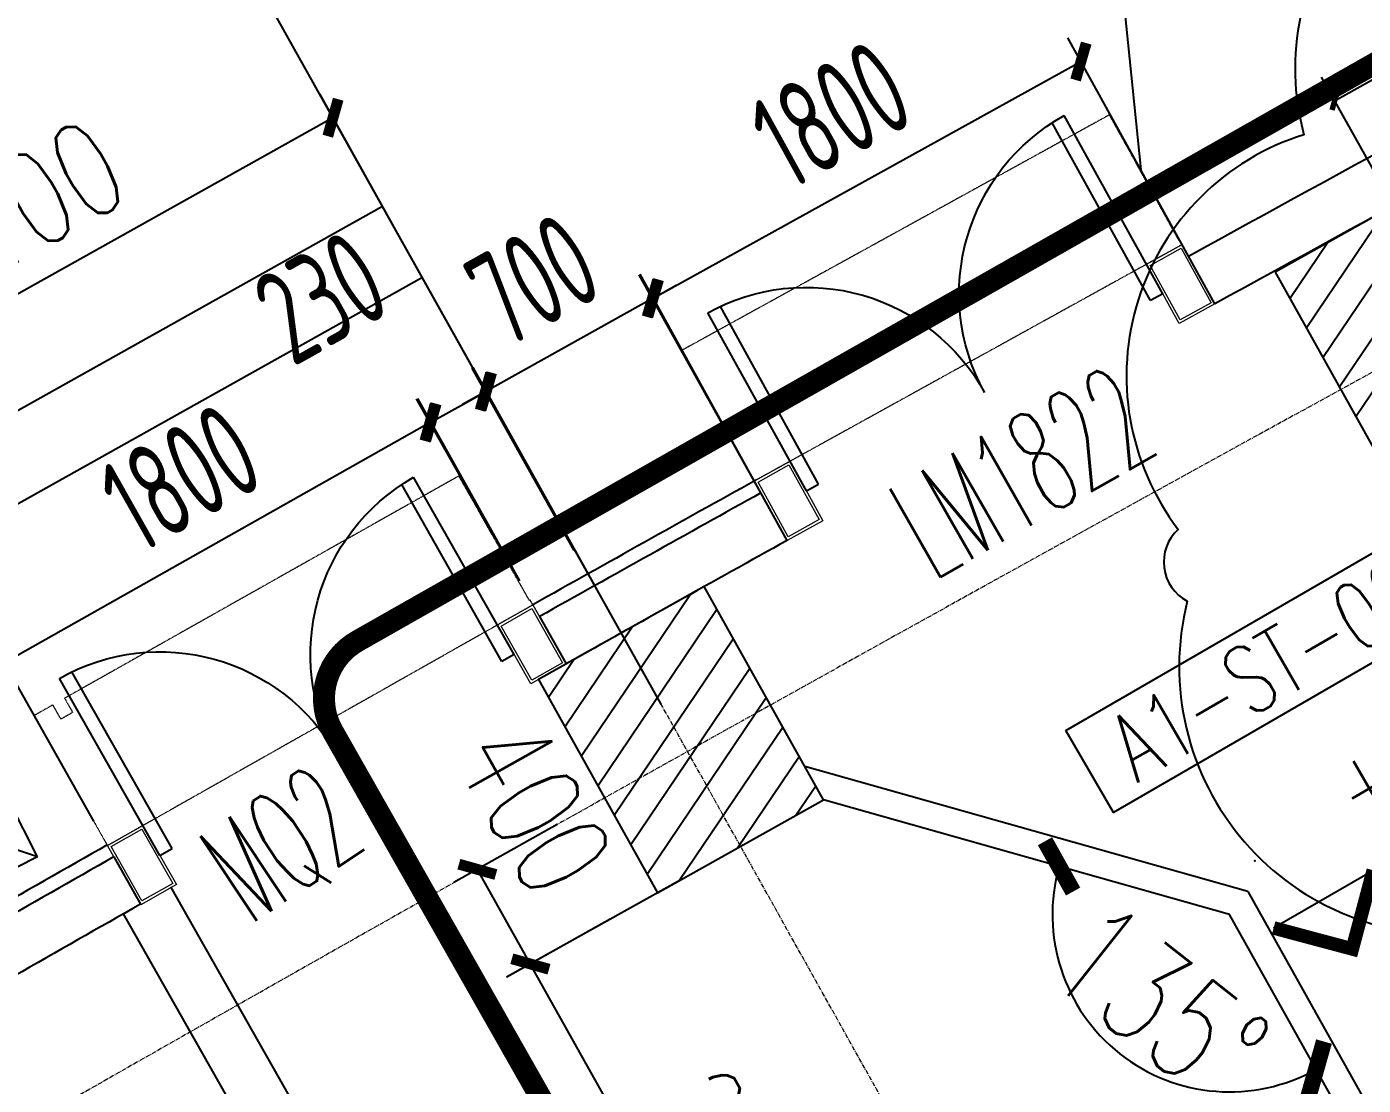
# Model space of a CAD drawing. Header units: millimetres. Extents: x -167 to 12027559, y -6694179 to 6449.
# Drawn here: x 11621650 to 11626573, y -6419033 to -6415135 of the extents above; entities that cross this region are included whole.
import ezdxf
from ezdxf.enums import TextEntityAlignment as Align

# ---------------------------------------------------------------- set-up
doc = ezdxf.new("R2010")
doc.units = ezdxf.units.MM
doc.header["$LTSCALE"] = 10
for name, pattern in [('A1-RD-1F$0$442 Site - clean$0$HIDDEN2', [0.1875, 0.125, -0.0625]), ('A1-RG-AXIS$0$CENTER', [50.8, 31.75, -6.35, 6.35, -6.35]), ('A1-RI-F1$0$442 Site - Ground$0$HIDDEN2', [0.1875, 0.125, -0.0625]), ('A1-RI-F1$0$CENTER2', [1.125, 0.75, -0.125, 0.125, -0.125]), ('A1-RI-F1$0$DASHED', [0.75, 0.5, -0.25])]:
    doc.linetypes.add(name, pattern=pattern)
for name, color, linetype in [('A1-RD-1F$0$A-DIMS-1：100', 1, 'Continuous'), ('A1-RD-1F$0$A-DOOR', 32, 'Continuous'), ('A1-RD-1F$0$A-GLAZ', 140, 'Continuous'), ('A1-RD-1F$0$A-WALL', 7, 'Continuous'), ('A1-RD-1F$0$外保温', 41, 'Continuous'), ('A1-RG-AXIS$0$A-COLU-HATH', 8, 'Continuous'), ('A1-RG-AXIS$0$A-COLUMN', 7, 'Continuous'), ('A1-RG-AXIS$0$A2-RG-AXIS-150$0$A-DIMS-100', 1, 'Continuous'), ('A1-RI-F1$0$$1$A-SYMB-NUMB-T', 4, 'Continuous'), ('A1-RI-F1$0$$3$A-SYMB', 4, 'Continuous'), ('A1-RI-F1$0$442 Site - clean$0$mry-green area hatch', 76, 'Continuous'), ('A1-RI-F1$0$442 Site - clean$0$mry-roads', 2, 'Continuous'), ('A1-RI-F1$0$442 Site - Ground$0$mry-overhead', 253, 'A1-RI-F1$0$442 Site - Ground$0$HIDDEN2'), ('A1-RI-F1$0$A-DIMS-1：100', 1, 'Continuous'), ('A1-RI-F1$0$A-STRS-TREA', 50, 'Continuous'), ('A1-RI-F1$0$A-SYMB', 4, 'Continuous'), ('A1-RI-F1$0$A-WALL', 7, 'Continuous'), ('A1-RI-F1$0$A2-RG-AXIS-150$0$A-DIMS-100', 1, 'Continuous'), ('A1-RI-F1$0$G-ACCS', 7, 'Continuous'), ('A1-RI-F1$0$N-SYMB-DOOR', 13, 'Continuous'), ('A1-RI-F1$0$N-SYMB-DOOR1', 13, 'Continuous'), ('A1-RI-F1$0$N-SYMB-DOOR2', 13, 'Continuous'), ('A1-RI-F1$0$道路中线_内部道路', 3, 'A1-RI-F1$0$CENTER2')]:
    doc.layers.add(name, color=color, linetype=linetype)
doc.layers.add('A1-RD-1F$0$A-WIND-SILL', color=2, linetype='Continuous', lineweight=9)
doc.layers.add('A1-RG-AXIS$0$A-GRID', color=1, linetype='A1-RG-AXIS$0$CENTER', lineweight=9)
doc.styles.add('A1-RD-1F$0$XD2008', font='xd-hzs.shx', dxfattribs={"width": 0.7, "bigfont": 'xd-hztxt.shx'})
doc.styles.add('A1-RG-AXIS$0$A2-RG-AXIS-150$0$XD2008', font='romans.shx', dxfattribs={"width": 0.7})
doc.styles.add('A1-RI-F1$0$$1$ECADI-TXT', font='simplex.shx', dxfattribs={"bigfont": 'hztxt.shx'})
doc.styles.add('A1-RI-F1$0$A2-RG-AXIS-150$0$XD2008', font='romans.shx', dxfattribs={"width": 0.7})
doc.styles.add('A1-RI-F1$0$ECADI-SYM', font='simplex.shx', dxfattribs={"width": 0.7, "bigfont": 'hztxt.shx'})
doc.styles.add('A1-RI-F1$0$XD2008', font='txt.shx', dxfattribs={"width": 0.7, "bigfont": 'xd-hztxt.shx'})
doc.dimstyles.new('A1-RD-1F$0$XD100$0', dxfattribs={"dimscale": 100, "dimtxt": 3.5, "dimasz": 2, "dimexe": 1, "dimexo": 2, "dimgap": 1, "dimtad": 1, "dimdec": 0, "dimdsep": 46, "dimtxsty": 'A1-RD-1F$0$XD2008', "dimblk": 'A1-RD-1F$0$_ArchTick', "dimblk1": 'A1-RD-1F$0$_ArchTick', "dimblk2": 'A1-RD-1F$0$_ArchTick', "dimsah": 1, "dimcen": 2.5, "dimclrd": 1, "dimclre": 1, "dimclrt": 4, "dimaunit": 1, "dimadec": 0, "dimazin": 0, "dimtfac": 1, "dimtdec": 0, "dimtix": 1, "dimtmove": 2, "dimatfit": 3, "dimfxl": 0, "dimtolj": 1, "dimtzin": 0, "dimarcsym": 0})
doc.dimstyles.new('A1-RG-AXIS$0$A2-RG-AXIS-150$0$XD100', dxfattribs={"dimscale": 100, "dimtxt": 5.5, "dimasz": 1.5, "dimexe": 1, "dimexo": 2, "dimgap": 0.5, "dimtad": 1, "dimdec": 0, "dimdsep": 46, "dimtxsty": 'A1-RG-AXIS$0$A2-RG-AXIS-150$0$XD2008', "dimblk": 'A1-RG-AXIS$0$A2-RG-AXIS-150$0$_ArchTick', "dimcen": 2.5, "dimclrt": 4, "dimaunit": 1, "dimadec": 3, "dimazin": 0, "dimtfac": 1, "dimtdec": 0, "dimtix": 1, "dimtmove": 0, "dimatfit": 3, "dimfxl": 0, "dimtolj": 1, "dimtzin": 0, "dimarcsym": 0})
doc.dimstyles.new('A1-RI-F1$0$A2-RG-AXIS-150$0$XD100', dxfattribs={"dimscale": 100, "dimtxt": 5.5, "dimasz": 1.5, "dimexe": 1, "dimexo": 2, "dimgap": 0.5, "dimtad": 1, "dimdec": 0, "dimdsep": 46, "dimtxsty": 'A1-RI-F1$0$A2-RG-AXIS-150$0$XD2008', "dimblk": 'A1-RI-F1$0$A2-RG-AXIS-150$0$_ArchTick', "dimcen": 2.5, "dimclrt": 4, "dimaunit": 1, "dimadec": 3, "dimazin": 0, "dimtfac": 1, "dimtdec": 0, "dimtix": 1, "dimtmove": 0, "dimatfit": 3, "dimfxl": 0, "dimtolj": 1, "dimtzin": 0, "dimarcsym": 0})
doc.dimstyles.new('A1-RI-F1$0$XD100$0', dxfattribs={"dimscale": 100, "dimtxt": 3.5, "dimasz": 2, "dimexe": 1, "dimexo": 2, "dimgap": 1, "dimtad": 1, "dimdec": 0, "dimdsep": 46, "dimtxsty": 'A1-RI-F1$0$XD2008', "dimblk1": 'A1-RI-F1$0$_ArchTick', "dimblk2": 'A1-RI-F1$0$_ArchTick', "dimsah": 1, "dimcen": 2.5, "dimclrd": 1, "dimclre": 1, "dimclrt": 4, "dimaunit": 1, "dimadec": 0, "dimazin": 0, "dimtfac": 1, "dimtdec": 0, "dimtix": 1, "dimtmove": 2, "dimatfit": 3, "dimfxl": 0, "dimtolj": 1, "dimtzin": 0, "dimarcsym": 0})

# ---------------------------------------------------------------- blocks, each defined once
blk = doc.blocks.new('A1-RG-AXIS$0$A2-RG-AXIS-150$0$_ArchTick')
at = {"color": 0, "linetype": 'ByBlock', "const_width": 0.4}
blk.add_lwpolyline([(-0.5, -0.5), (0.5, 0.5)], dxfattribs=at)
blk = doc.blocks.new('*D681')
at = {"layer": 'A1-RG-AXIS$0$A2-RG-AXIS-150$0$A-DIMS-100', "color": 0, "lineweight": -2, "ltscale": 3}
for p, q in [((11670910, -6387267.3), (11670915.9, -6387284)), ((11580897.2, -6435951), (11580908, -6435965))]:
    blk.add_line(p, q, dxfattribs=at)
blk.add_arc((11778731.9, -6694178.6), 325182.4, 109.357031, 127.456634, dxfattribs=at)
at = {"layer": 'Defpoints', "color": 0, "ltscale": 3}
for p in [(11670976.3, -6387456), (11639299.9, -6400406.2), (11581018.9, -6436109.7), (11778731.9, -6694178.6)]:
    blk.add_point(p, dxfattribs=at)
at = {"layer": 'A1-RG-AXIS$0$A2-RG-AXIS-150$0$A-DIMS-100', "color": 0, "lineweight": -2, "ltscale": 3, "xscale": 150, "yscale": 150, "zscale": 150}
for p, rotation in [((11670949, -6387378.3), 19.35703132825471), ((11580968.8, -6436044.4), 217.4566338573137)]:
    blk.add_blockref('A1-RG-AXIS$0$A2-RG-AXIS-150$0$_ArchTick', p, dxfattribs=dict(at, rotation=rotation))
at = {"layer": 'A1-RG-AXIS$0$A2-RG-AXIS-150$0$A-DIMS-100', "color": 4, "ltscale": 3, "insert": (11623903.2, -6407910.6), "char_height": 375, "attachment_point": 5, "rotation": 28.4068, "style": 'A1-RG-AXIS$0$A2-RG-AXIS-150$0$XD2008'}
blk.add_mtext('\\A1;18°5\'59"', dxfattribs=at)
blk = doc.blocks.new('*D692')
at = {"layer": 'A1-RG-AXIS$0$A2-RG-AXIS-150$0$A-DIMS-100', "color": 0, "lineweight": -2, "ltscale": 3}
for p, q in [((11631991.2, -6413300), (11628465, -6406550.4)), ((11623986.6, -6417629.4), (11620268, -6410983.7))]:
    blk.add_line(p, q, dxfattribs=at)
blk.add_arc((11778731.9, -6694178.6), 324415.3, 117.584123, 119.229542, dxfattribs=at)
at = {"layer": 'Defpoints', "color": 0, "ltscale": 3}
for p in [(11625765.7, -6408090.2), (11632083.8, -6413477.3), (11624084.3, -6417803.9), (11778731.9, -6694178.6)]:
    blk.add_point(p, dxfattribs=at)
at = {"layer": 'A1-RG-AXIS$0$A2-RG-AXIS-150$0$A-DIMS-100', "color": 0, "lineweight": -2, "ltscale": 3, "xscale": 150, "yscale": 150, "zscale": 150}
for p, rotation in [((11628511.3, -6406639), 27.58412338692894), ((11620316.8, -6411071), 209.2295417986643)]:
    blk.add_blockref('A1-RG-AXIS$0$A2-RG-AXIS-150$0$_ArchTick', p, dxfattribs=dict(at, rotation=rotation))
at = {"layer": 'A1-RG-AXIS$0$A2-RG-AXIS-150$0$A-DIMS-100', "color": 4, "ltscale": 3, "insert": (11624268.2, -6408585.3), "char_height": 375, "attachment_point": 5, "rotation": 28.4068, "style": 'A1-RG-AXIS$0$A2-RG-AXIS-150$0$XD2008'}
blk.add_mtext('\\A1;1°38\'44"', dxfattribs=at)
blk = doc.blocks.new('*D693')
at = {"layer": 'A1-RG-AXIS$0$A2-RG-AXIS-150$0$A-DIMS-100', "color": 0, "lineweight": -2, "ltscale": 3}
for p, q in [((11623986.6, -6417629.4), (11620268, -6410983.7)), ((11616109.6, -6422186.8), (11612201.6, -6415650.6))]:
    blk.add_line(p, q, dxfattribs=at)
blk.add_arc((11778731.9, -6694178.6), 324415.3, 119.229542, 120.87496, dxfattribs=at)
at = {"layer": 'Defpoints', "color": 0, "ltscale": 3}
for p in [(11617614, -6412600.4), (11624084.3, -6417803.9), (11616212.2, -6422358.4), (11778731.9, -6694178.6)]:
    blk.add_point(p, dxfattribs=at)
at = {"layer": 'A1-RG-AXIS$0$A2-RG-AXIS-150$0$A-DIMS-100', "color": 0, "lineweight": -2, "ltscale": 3, "xscale": 150, "yscale": 150, "zscale": 150}
for p, rotation in [((11620316.8, -6411071), 29.2295417986642), ((11612253, -6415736.5), 210.8749602103989)]:
    blk.add_blockref('A1-RG-AXIS$0$A2-RG-AXIS-150$0$_ArchTick', p, dxfattribs=dict(at, rotation=rotation))
at = {"layer": 'A1-RG-AXIS$0$A2-RG-AXIS-150$0$A-DIMS-100', "color": 4, "ltscale": 3, "insert": (11616131.3, -6413138.3), "char_height": 375, "attachment_point": 5, "rotation": 30.0523, "style": 'A1-RG-AXIS$0$A2-RG-AXIS-150$0$XD2008'}
blk.add_mtext('\\A1;1°38\'44"', dxfattribs=at)
blk = doc.blocks.new('A1-RG-AXIS$0$colu')
at = {"layer": 'A1-RG-AXIS$0$A-COLU-HATH', "linetype": 'ByBlock'}
h = blk.add_hatch(dxfattribs=at)
h.set_pattern_fill('ANSI31', color=256, scale=888, angle=11, style=0)
h.set_pattern_definition([(56, (-5304, 12651), (-92.02317055, 62.0704123), [])])
h.paths.add_polyline_path([(11591264.2, -6433838.8), (11591158.5, -6433556.8), (11590222.1, -6433907.7), (11590399.9, -6434382.1)])
h.paths.add_polyline_path([(11582705.6, -6437301.3), (11582516, -6436795.2), (11581579.6, -6437146.1), (11581701, -6437474.4)])
h.paths.add_polyline_path([(11590471.6, -6449023.6), (11591079.8, -6449817.4), (11591635.4, -6449391.7), (11591027.3, -6448597.9)])
h.paths.add_polyline_path([(11597647.1, -6443800.1), (11598173.7, -6444529.9), (11598741.4, -6444120.4), (11598214.8, -6443390.5)])
h.paths.add_polyline_path([(11585545.5, -6442593.7), (11586153.7, -6443387.5), (11586709.3, -6442961.8), (11586101.2, -6442168)])
h.paths.add_polyline_path([(11592849.2, -6437150.3), (11593375.8, -6437880.2), (11593943.4, -6437470.6), (11593416.8, -6436740.7)])
h.paths.add_polyline_path([(11606394.6, -6455923.8), (11606921.2, -6456653.6), (11607488.9, -6456244), (11606962.3, -6455514.2)])
h.paths.add_polyline_path([(11601625.9, -6449314.5), (11602152.5, -6450044.4), (11602720.2, -6449634.8), (11602193.6, -6448905)])
edge = h.paths.add_edge_path()
edge.add_arc((11595249.5, -6454684.4), 425, 0, 360)
edge = h.paths.add_edge_path()
edge.add_arc((11600175.9, -6461114.9), 425, 0, 360)
h.paths.add_polyline_path([(11613306.9, -6451073.5), (11613812.4, -6451818.2), (11614391.5, -6451425.1), (11613886.1, -6450680.4)])
h.paths.add_polyline_path([(11620355.7, -6446423.7), (11620839.5, -6447182.6), (11621429.7, -6446806.3), (11620945.9, -6446047.4)])
h.paths.add_polyline_path([(11615974.2, -6439551.7), (11616458.1, -6440310.5), (11617048.3, -6439934.2), (11616564.5, -6439175.3)])
h.paths.add_polyline_path([(11608730, -6444330.1), (11609235.4, -6445074.8), (11609814.6, -6444681.6), (11609309.2, -6443937)])
h.paths.add_polyline_path([(11600306.1, -6431918.8), (11600811.6, -6432663.5), (11601390.7, -6432270.4), (11600885.3, -6431525.7)])
h.paths.add_polyline_path([(11607910.2, -6426903.7), (11608394.1, -6427662.5), (11608984.3, -6427286.2), (11608500.5, -6426527.3)])
h.paths.add_polyline_path([(11630302.3, -6423284.6), (11630692.9, -6423982.7), (11631129.2, -6423738.6), (11630738.6, -6423040.4)])
h.paths.add_polyline_path([(11626248.1, -6416039.2), (11626638.7, -6416737.4), (11627075.1, -6416493.2), (11626684.4, -6415795.1)])
h.paths.add_polyline_path([(11627535, -6441978.3), (11627996.9, -6442750.7), (11628597.7, -6442391.5), (11628135.8, -6441619.1)])
h.paths.add_polyline_path([(11634839, -6437740.8), (11635278.5, -6438526.2), (11635889.4, -6438184.4), (11635449.9, -6437399)])
h.paths.add_polyline_path([(11615655.2, -6422108.9), (11616117.1, -6422881.3), (11616717.9, -6422522.1), (11616256, -6421749.7)])
h.paths.add_polyline_path([(11619863.2, -6429146.9), (11620325, -6429919.3), (11620925.8, -6429560.1), (11620464, -6428787.6)])
h.paths.add_polyline_path([(11630859.3, -6430628.5), (11631298.8, -6431413.9), (11631909.7, -6431072.1), (11631470.2, -6430286.7)])
h.paths.add_polyline_path([(11627538.8, -6424694.4), (11627978.3, -6425479.8), (11628589.1, -6425138), (11628149.7, -6424352.6)])
h.paths.add_polyline_path([(11623352.7, -6434983.2), (11623814.5, -6435755.7), (11624415.3, -6435396.5), (11623953.5, -6434624)])
h.paths.add_polyline_path([(11623534.7, -6417538.5), (11623974.1, -6418323.9), (11624585, -6417982.1), (11624145.5, -6417196.7)])
h.paths.add_polyline_path([(11635339.1, -6420464.1), (11635755.9, -6421261.8), (11636376.3, -6420937.7), (11635959.6, -6420140)])
h.paths.add_polyline_path([(11645506.5, -6407137.9), (11645842, -6407864.2), (11645388.1, -6408073.9), (11645052.6, -6407347.6)])
h.paths.add_polyline_path([(11648218.5, -6414201.1), (11648554, -6414927.4), (11649007.9, -6414717.7), (11648672.4, -6413991.5)])
h.paths.add_polyline_path([(11649797, -6429903.6), (11650190.6, -6430712.9), (11650820.1, -6430406.7), (11650426.4, -6429597.4)])
h.paths.add_polyline_path([(11632162.7, -6412872.3), (11631542.2, -6413196.4), (11632283.1, -6414614.6), (11632903.5, -6414290.4)])
h.paths.add_polyline_path([(11648552.6, -6404922.5), (11647914.6, -6405210.5), (11648572.8, -6406668.9), (11649210.9, -6406380.9)])
h.paths.add_polyline_path([(11638487.9, -6426491.2), (11638904.6, -6427288.9), (11639525, -6426964.7), (11639108.3, -6426167.1)])
h.paths.add_polyline_path([(11646232.1, -6422574.6), (11646625.7, -6423383.9), (11647255.2, -6423077.7), (11646861.6, -6422268.4)])
h.paths.add_polyline_path([(11643257.7, -6416459.6), (11643651.4, -6417268.9), (11644280.8, -6416962.8), (11643887.2, -6416153.4)])
edge = h.paths.add_edge_path()
edge.add_arc((11640554, -6410100.5), 425, 0, 360)
h.paths.add_polyline_path([(11642261.7, -6433714.8), (11642678.5, -6434512.5), (11643298.9, -6434188.4), (11642882.2, -6433390.7)])
h.paths.add_polyline_path([(11657438.5, -6426310.3), (11657808.8, -6427130.6), (11658446.8, -6426842.6), (11658076.5, -6426022.3)])
h.paths.add_polyline_path([(11654085.6, -6418882), (11654455.8, -6419702.3), (11655093.8, -6419414.3), (11654723.6, -6418594)])
h.paths.add_polyline_path([(11659423.4, -6409140.7), (11659769.9, -6409971.3), (11660416, -6409701.8), (11660069.4, -6408871.2)])
h.paths.add_polyline_path([(11651288, -6412684.1), (11651658.2, -6413504.4), (11652296.3, -6413216.4), (11651926, -6412396.1)])
h.paths.add_polyline_path([(11672567.5, -6404094.9), (11672841.4, -6404846.5), (11673311.2, -6404675.2), (11673037.2, -6403923.6)])
h.paths.add_polyline_path([(11669749.3, -6396288.4), (11670092.2, -6397229.1), (11670561.8, -6397057.7), (11670219.1, -6396117.2)])
h.paths.add_polyline_path([(11678236.4, -6409177.5), (11678567.9, -6410121), (11679228.3, -6409889), (11678896.8, -6408945.5)])
h.paths.add_polyline_path([(11675949.4, -6402667.6), (11676280.8, -6403611.1), (11676941.3, -6403379), (11676609.8, -6402435.6)])
h.paths.add_polyline_path([(11662041.8, -6415416.4), (11662388.4, -6416247), (11663034.4, -6415977.4), (11662687.8, -6415146.8)])
h.paths.add_polyline_path([(11670094.3, -6412180.7), (11670416.9, -6413020.9), (11671070.4, -6412770), (11670747.8, -6411929.8)])
h.paths.add_polyline_path([(11656265.8, -6401573.1), (11656650.9, -6402495.9), (11657296.9, -6402226.4), (11656911.8, -6401303.5)])
h.paths.add_polyline_path([(11664718.2, -6398177.2), (11665076.6, -6399110.8), (11665730.1, -6398859.9), (11665371.7, -6397926.3)])
h.paths.add_polyline_path([(11667657.1, -6405832.5), (11667979.7, -6406672.7), (11668633.2, -6406421.8), (11668310.6, -6405581.6)])
h.paths.add_polyline_path([(11673264.6, -6395025.5), (11673596.1, -6395968.9), (11674256.5, -6395736.9), (11673925, -6394793.5)])
edge = h.paths.add_edge_path()
edge.add_arc((11681417.1, -6417175.4), 425, 0, 360)
h.paths.add_polyline_path([(11673015.3, -6419789.2), (11673337.9, -6420629.5), (11673991.4, -6420378.6), (11673668.8, -6419538.4)])
h.paths.add_polyline_path([(11665180.1, -6422937.9), (11665526.7, -6423768.5), (11666172.7, -6423499), (11665826.1, -6422668.4)])
at = {"layer": 'A1-RG-AXIS$0$A-COLUMN'}
for points in [[(11626248.1, -6416039.2), (11626638.7, -6416737.4), (11627075.1, -6416493.2), (11626684.4, -6415795.1)], [(11623534.7, -6417538.5), (11623974.1, -6418323.9), (11624585, -6417982.1), (11624145.5, -6417196.7)]]:
    blk.add_lwpolyline(points, close=True, dxfattribs=at)
blk = doc.blocks.new('A1-RD-1F$0$_ArchTick')
at = {"color": 0, "linetype": 'ByBlock', "const_width": 0.4}
blk.add_lwpolyline([(-0.5, -0.5), (0.5, 0.5)], dxfattribs=at)
blk = doc.blocks.new('*D871')
at = {"layer": 'A1-RD-1F$0$A-DIMS-1：100', "color": 1, "linetype": 'ByBlock', "lineweight": -2}
for p, q in [((11623666.3, -6417063.3), (11623290.7, -6416391.9)), ((11623139.1, -6416591.4), (11623339.5, -6416479.2)), ((11623465.9, -6417175.4), (11623090.2, -6416504.1))]:
    blk.add_line(p, q, dxfattribs=at)
at = {"layer": 'Defpoints', "color": 0, "linetype": 'ByBlock'}
for p in [(11623339.5, -6416479.2), (11623764, -6417237.8), (11623563.5, -6417349.9)]:
    blk.add_point(p, dxfattribs=at)
at = {"layer": 'A1-RD-1F$0$A-DIMS-1：100', "color": 1, "linetype": 'ByBlock', "lineweight": -2, "xscale": 100, "yscale": 100, "zscale": 100}
for p, rotation in [((11623339.5, -6416479.2), 29.22954179852972), ((11623139.1, -6416591.4), 209.2295417985297)]:
    blk.add_blockref('A1-RD-1F$0$_ArchTick', p, dxfattribs=dict(at, rotation=rotation))
at = {"layer": 'A1-RD-1F$0$A-DIMS-1：100', "color": 4, "linetype": 'ByBlock', "insert": (11622733.4, -6416131.5), "char_height": 350, "attachment_point": 5, "rotation": 29.2295, "style": 'A1-RD-1F$0$XD2008'}
blk.add_mtext('\\A1;230', dxfattribs=at)
blk = doc.blocks.new('*D854')
at = {"layer": 'A1-RD-1F$0$A-DIMS-1：100', "color": 1, "linetype": 'ByBlock', "lineweight": -2}
for p, q in [((11623465.2, -6417175.8), (11623086.5, -6416505.3)), ((11623135.7, -6416592.4), (11621568.4, -6417477.5)), ((11621897.8, -6418060.9), (11621519.2, -6417390.4))]:
    blk.add_line(p, q, dxfattribs=at)
at = {"layer": 'Defpoints', "color": 0, "linetype": 'ByBlock'}
for p in [(11623563.5, -6417349.9), (11621568.4, -6417477.5), (11621996.2, -6418235.1)]:
    blk.add_point(p, dxfattribs=at)
at = {"layer": 'A1-RD-1F$0$A-DIMS-1：100', "color": 1, "linetype": 'ByBlock', "lineweight": -2, "xscale": 100, "yscale": 100, "zscale": 100}
for p, rotation in [((11623135.7, -6416592.4), 29.45451154260371), ((11621568.4, -6417477.5), 209.4545115426037)]:
    blk.add_blockref('A1-RD-1F$0$_ArchTick', p, dxfattribs=dict(at, rotation=rotation))
at = {"layer": 'A1-RD-1F$0$A-DIMS-1：100', "color": 4, "linetype": 'ByBlock', "insert": (11622216.8, -6416795.5), "char_height": 350, "attachment_point": 5, "rotation": 29.4545, "style": 'A1-RD-1F$0$XD2008'}
blk.add_mtext('\\A1;1800', dxfattribs=at)
blk = doc.blocks.new('A1-RD-1F$0$1500')
at = {"layer": 'A1-RD-1F$0$A-DOOR'}
for p, q in [((0, 100), (0, 850)), ((51.4, 100), (51.4, 848.2)), ((1448.6, 100), (1448.6, 848.2)), ((1500, 100), (1500, 850)), ((0, 100), (51.4, 100)), ((1500, 100), (1448.6, 100))]:
    blk.add_line(p, q, dxfattribs=at)
for centre, start, end in [((0, 100), 0, 90), ((1500, 100), 90, 180)]:
    blk.add_arc(centre, 750, start, end, dxfattribs=at)
blk = doc.blocks.new('*D870')
at = {"layer": 'A1-RD-1F$0$A-DIMS-1：100', "color": 1, "linetype": 'ByBlock', "lineweight": -2}
for p, q in [((11624354, -6416851.9), (11623905.9, -6416048.6)), ((11623954.6, -6416135.9), (11624041.9, -6416087.2)), ((11623954.6, -6416135.9), (11623343.3, -6416477)), ((11623742.7, -6417192.9), (11623294.5, -6416389.6)), ((11623343.3, -6416477), (11623255.9, -6416525.7))]:
    blk.add_line(p, q, dxfattribs=at)
at = {"layer": 'Defpoints', "color": 0, "linetype": 'ByBlock'}
for p in [(11623343.3, -6416477), (11624451.4, -6417026.5), (11623840.1, -6417367.6)]:
    blk.add_point(p, dxfattribs=at)
at = {"layer": 'A1-RD-1F$0$A-DIMS-1：100', "color": 1, "linetype": 'ByBlock', "lineweight": -2, "xscale": 100, "yscale": 100, "zscale": 100}
for p, rotation in [((11623954.6, -6416135.9), 209.1550398682961), ((11623343.3, -6416477), 29.15503986829608)]:
    blk.add_blockref('A1-RD-1F$0$_ArchTick', p, dxfattribs=dict(at, rotation=rotation))
at = {"layer": 'A1-RD-1F$0$A-DIMS-1：100', "color": 4, "linetype": 'ByBlock', "insert": (11623514.9, -6416066.3), "char_height": 350, "attachment_point": 5, "rotation": 29.155, "style": 'A1-RD-1F$0$XD2008'}
blk.add_mtext('\\A1;700', dxfattribs=at)
blk = doc.blocks.new('*D872')
at = {"layer": 'A1-RD-1F$0$A-DIMS-1：100', "color": 1, "linetype": 'ByBlock', "lineweight": -2}
for p, q in [((11625929.9, -6415980.5), (11625484.8, -6415175.6)), ((11623957.9, -6416134.1), (11625533.2, -6415263.1)), ((11624354.6, -6416851.5), (11623909.5, -6416046.6))]:
    blk.add_line(p, q, dxfattribs=at)
at = {"layer": 'Defpoints', "color": 0, "linetype": 'ByBlock'}
for p in [(11625533.2, -6415263.1), (11626026.6, -6416155.5), (11624451.4, -6417026.5)]:
    blk.add_point(p, dxfattribs=at)
at = {"layer": 'A1-RD-1F$0$A-DIMS-1：100', "color": 1, "linetype": 'ByBlock', "lineweight": -2, "xscale": 100, "yscale": 100, "zscale": 100}
for p, rotation in [((11625533.2, -6415263.1), 28.93997738181734), ((11623957.9, -6416134.1), 208.9399773818173)]:
    blk.add_blockref('A1-RD-1F$0$_ArchTick', p, dxfattribs=dict(at, rotation=rotation))
at = {"layer": 'A1-RD-1F$0$A-DIMS-1：100', "color": 4, "linetype": 'ByBlock', "insert": (11624612.5, -6415457.9), "char_height": 350, "attachment_point": 5, "rotation": 28.94, "style": 'A1-RD-1F$0$XD2008'}
blk.add_mtext('\\A1;1800', dxfattribs=at)
blk = doc.blocks.new('A1-RI-F1$0$$1$ECADI-TAG-CODE')
at = {"layer": 'A1-RI-F1$0$$1$A-SYMB-NUMB-T', "color": 1}
blk.add_lwpolyline([(0, 3.5), (15, 3.5), (15, 0), (0, 0)], close=True, dxfattribs=at)
at = {"layer": 'A1-RI-F1$0$$1$A-SYMB-NUMB-T', "style": 'A1-RI-F1$0$$1$ECADI-TXT', "width": 0.7}
blk.add_attdef('CODE', text='', height=2.5, dxfattribs=at).set_placement((7.5, 1.75), align=Align.MIDDLE_CENTER)
blk = doc.blocks.new('A1-RI-F1$0$_ArchTick')
at = {"color": 0, "linetype": 'ByBlock', "const_width": 0.4}
blk.add_lwpolyline([(-0.5, -0.5), (0.5, 0.5)], dxfattribs=at)
blk = doc.blocks.new('*D442')
at = {"layer": 'A1-RI-F1$0$A-DIMS-1：100', "color": 1, "linetype": 'ByBlock', "lineweight": -2}
for p, q in [((11624061.4, -6418275), (11623417.8, -6418635.2)), ((11624550.1, -6420453.8), (11623505.1, -6418586.3)), ((11625106.4, -6420142.6), (11624462.8, -6420502.7))]:
    blk.add_line(p, q, dxfattribs=at)
at = {"layer": 'Defpoints', "color": 0, "linetype": 'ByBlock'}
for p in [(11624235.9, -6418177.4), (11623505.1, -6418586.3), (11625280.9, -6420044.9)]:
    blk.add_point(p, dxfattribs=at)
at = {"layer": 'A1-RI-F1$0$A-DIMS-1：100', "color": 1, "linetype": 'ByBlock', "lineweight": -2, "xscale": 100, "yscale": 100, "zscale": 100}
for p, rotation in [((11623505.1, -6418586.3), 119.2295418097219), ((11624550.1, -6420453.8), 299.2295418097219)]:
    blk.add_blockref('A1-RI-F1$0$_ArchTick', p, dxfattribs=dict(at, rotation=rotation))
at = {"layer": 'A1-RI-F1$0$A-DIMS-1：100', "color": 4, "linetype": 'ByBlock', "insert": (11624267.6, -6419385.8), "char_height": 350, "attachment_point": 5, "rotation": 299.2295, "style": 'A1-RI-F1$0$XD2008'}
blk.add_mtext('\\A1;2140', dxfattribs=at)
blk = doc.blocks.new('*D443')
at = {"layer": 'A1-RI-F1$0$A-DIMS-1：100', "color": 1, "linetype": 'ByBlock', "lineweight": -2}
for p, q in [((11623604.1, -6418073.1), (11623222.9, -6418286.9)), ((11623505.8, -6418586.6), (11623310.1, -6418238)), ((11623799.7, -6418421.7), (11623418.6, -6418635.6))]:
    blk.add_line(p, q, dxfattribs=at)
at = {"layer": 'Defpoints', "color": 0, "linetype": 'ByBlock'}
for p in [(11623778.5, -6417975.2), (11623310.1, -6418238), (11623974.1, -6418323.9)]:
    blk.add_point(p, dxfattribs=at)
at = {"layer": 'A1-RI-F1$0$A-DIMS-1：100', "color": 1, "linetype": 'ByBlock', "lineweight": -2, "xscale": 100, "yscale": 100, "zscale": 100}
for p, rotation in [((11623310.1, -6418238), 119.2929420977063), ((11623505.8, -6418586.6), 299.2929420977063)]:
    blk.add_blockref('A1-RI-F1$0$_ArchTick', p, dxfattribs=dict(at, rotation=rotation))
at = {"layer": 'A1-RI-F1$0$A-DIMS-1：100', "color": 4, "linetype": 'ByBlock', "insert": (11623520, -6418007.5), "char_height": 350, "attachment_point": 5, "rotation": 299.2929, "style": 'A1-RI-F1$0$XD2008'}
blk.add_mtext('\\A1;400', dxfattribs=at)
blk = doc.blocks.new('A1-RI-F1$0$A$C33415FC0')
at = {"layer": 'A1-RI-F1$0$A-WALL', "linetype": 'ByBlock'}
for q in [(700, 8341.4), (1899.2, 2500)]:
    blk.add_line((1899.2, 7142.2), q, dxfattribs=at)
blk.add_lwpolyline([(1799.2, 2500), (1799.2, 7100.8), (700, 8200)], dxfattribs=at)
blk = doc.blocks.new('A1-RI-F1$0$ECADI-TAG-HGHT（国标）')
at = {"color": 1}
blk.add_line((-2.121, 2.121), (11.768, 2.121), dxfattribs=at)
at = {"color": 1, "const_width": 0.5}
blk.add_lwpolyline([(-2.121, 2.121), (0, 0), (2.121, 2.121)], dxfattribs=at)
at = {"color": 1}
blk.add_point((-1.481, 4.6), dxfattribs=at)
at = {"style": 'A1-RI-F1$0$XD2008', "width": 0.7}
blk.add_attdef('FL', text='', height=3, dxfattribs=at).set_placement((-2.689, 2.967), align=Align.RIGHT)
for tag, p in [('F.F.L.', (2.284, 2.967)), ('T.O.S.', (2.284, -1.104))]:
    blk.add_attdef(tag, p, '', height=3, dxfattribs=at)
blk = doc.blocks.new('*D648')
at = {"layer": 'A1-RI-F1$0$A-DIMS-1：100', "color": 1, "linetype": 'ByBlock', "lineweight": -2}
for p, q in [((11623010, -6415884), (11622729.5, -6415382.7)), ((11622778.3, -6415470), (11620683.9, -6416641.9)), ((11620915.6, -6417056), (11620635.1, -6416554.7))]:
    blk.add_line(p, q, dxfattribs=at)
at = {"layer": 'Defpoints', "color": 0, "linetype": 'ByBlock'}
for p in [(11623107.6, -6416058.6), (11620683.9, -6416641.9), (11621013.2, -6417230.5)]:
    blk.add_point(p, dxfattribs=at)
at = {"layer": 'A1-RI-F1$0$A-DIMS-1：100', "color": 1, "linetype": 'ByBlock', "lineweight": -2, "xscale": 100, "yscale": 100, "zscale": 100}
for p, rotation in [((11622778.3, -6415470), 29.22954180963208), ((11620683.9, -6416641.9), 209.2295418096321)]:
    blk.add_blockref('A1-RI-F1$0$_ArchTick', p, dxfattribs=dict(at, rotation=rotation))
at = {"layer": 'A1-RI-F1$0$A-DIMS-1：100', "color": 4, "linetype": 'ByBlock', "insert": (11621596.8, -6415816), "char_height": 350, "attachment_point": 5, "rotation": 29.2295, "style": 'A1-RI-F1$0$XD2008'}
blk.add_mtext('\\A1;2400', dxfattribs=at)
blk = doc.blocks.new('A1-RI-F1$0$mc')
at = {"layer": 'A1-RI-F1$0$N-SYMB-DOOR', "style": 'A1-RI-F1$0$ECADI-SYM', "width": 0.7}
for tag, p in [('门窗主编号1', (55.7, -311.3)), ('门窗主编号2', (667.6, -311.3))]:
    blk.add_attdef(tag, p, '', height=180, dxfattribs=at)
at = {"layer": 'A1-RI-F1$0$N-SYMB-DOOR', "style": 'A1-RI-F1$0$ECADI-SYM', "width": 0.7, "flags": 1}
for tag, p in [('洞口尺寸(宽X高)', (55.6, -717.2)), ('备注', (57.1, -921.2))]:
    blk.add_attdef(tag, p, '', height=180, dxfattribs=at)
at = {"layer": 'A1-RI-F1$0$N-SYMB-DOOR1', "style": 'A1-RI-F1$0$ECADI-SYM', "width": 0.7}
blk.add_attdef('门窗辅编号1', (55.7, -516.1), '', height=180, dxfattribs=at)
at = {"layer": 'A1-RI-F1$0$N-SYMB-DOOR2', "style": 'A1-RI-F1$0$ECADI-SYM', "width": 0.7}
blk.add_attdef('门窗辅编号2', (311.5, -516.1), '', height=180, dxfattribs=at)
blk = doc.blocks.new('A1-RI-F1$0$A2-RG-AXIS-150$0$_ArchTick')
at = {"color": 0, "linetype": 'ByBlock', "const_width": 0.4}
blk.add_lwpolyline([(-0.5, -0.5), (0.5, 0.5)], dxfattribs=at)
blk = doc.blocks.new('*D457')
at = {"layer": 'A1-RI-F1$0$A2-RG-AXIS-150$0$A-DIMS-100', "color": 0, "lineweight": -2, "ltscale": 3}
blk.add_arc((11626081, -6418404.5), 652.8, 164.2295, 299.2295, dxfattribs=at)
at = {"layer": 'Defpoints', "color": 0, "ltscale": 3}
for p in [(11624585, -6417982.1), (11626081, -6418404.5), (11626081, -6418404.5), (11625511.3, -6418723.3), (11628327.6, -6422419.5)]:
    blk.add_point(p, dxfattribs=at)
at = {"layer": 'A1-RI-F1$0$A2-RG-AXIS-150$0$A-DIMS-100', "color": 0, "lineweight": -2, "ltscale": 3, "xscale": 150, "yscale": 150, "zscale": 150}
for p, rotation in [((11625452.7, -6418227.1), 74.22954178084414), ((11626399.7, -6418974.2), 29.22954178066373)]:
    blk.add_blockref('A1-RI-F1$0$A2-RG-AXIS-150$0$_ArchTick', p, dxfattribs=dict(at, rotation=rotation))
at = {"layer": 'A1-RI-F1$0$A2-RG-AXIS-150$0$A-DIMS-100', "color": 4, "ltscale": 3, "insert": (11625823.7, -6418730.6), "char_height": 375, "attachment_point": 5, "rotation": 321.7295, "style": 'A1-RI-F1$0$A2-RG-AXIS-150$0$XD2008'}
blk.add_mtext('\\A1;135°', dxfattribs=at)
blk = doc.blocks.new('A1-RI-F1$0$A$C6B365CFD')
at = {"layer": 'A1-RI-F1$0$442 Site - clean$0$mry-green area hatch'}
h = blk.add_hatch(dxfattribs=at)
h.set_pattern_fill('GRASS', color=256, scale=1200, angle=71.9468, style=0)
h.set_pattern_definition([(161.94682, (-11520186.1, 6499236.26), (-1069.71302, -543.795965), [225, -1472.05628]), (116.94682, (-11520186.1, 6499236.3), (-1069.71302, -543.79596), [225, -975]), (206.94682, (-11520186.1, 6499236.3), (543.79596, -1069.71302), [225, -975])])
edge = h.paths.add_edge_path()
edge.add_line((83814.2, 83452.6), (81860.7, 86915.5))
edge.add_line((81860.7, 86915.5), (91503.9, 92177.1))
edge.add_line((91503.9, 92177.1), (88040.2, 98800.7))
edge.add_arc((236730.7, -186419.7), 321651.2, 117.533841, 124.549548)
edge.add_line((54316.3, 78503.9), (60821, 69028.8))
edge.add_arc((232543.7, -179179), 301820.8, 119.523079, 124.677446, ccw=False)
at = {"layer": 'A1-RI-F1$0$442 Site - clean$0$mry-roads'}
blk.add_arc((240588.4, -192829.3), 329118.5, 117.613526, 124.469863, dxfattribs=at)
at = {"layer": 'A1-RI-F1$0$道路中线_内部道路', "ltscale": 10}
blk.add_arc((240588.4, -192829.3), 331118.5, 95.274126, 136.563345, dxfattribs=at)
blk = doc.blocks.new('*D612')
at = {"layer": 'A1-RI-F1$0$A-DIMS-1：100', "color": 1, "linetype": 'ByBlock', "lineweight": -2}
for p, q in [((11629053.3, -6414908.9), (11628600.5, -6414099.7)), ((11626467.7, -6415407.7), (11628649.3, -6414186.9)), ((11626871.6, -6416129.6), (11626418.8, -6415320.5))]:
    blk.add_line(p, q, dxfattribs=at)
at = {"layer": 'Defpoints', "color": 0, "linetype": 'ByBlock'}
for p in [(11628649.3, -6414186.9), (11629150.9, -6415083.4), (11626969.3, -6416304.2)]:
    blk.add_point(p, dxfattribs=at)
at = {"layer": 'A1-RI-F1$0$A-DIMS-1：100', "color": 1, "linetype": 'ByBlock', "lineweight": -2, "xscale": 50, "yscale": 50, "zscale": 50}
for p, rotation in [((11628649.3, -6414186.9), 29.22954180962008), ((11626467.7, -6415407.7), 209.2295418096201)]:
    blk.add_blockref('A1-RI-F1$0$_ArchTick', p, dxfattribs=dict(at, rotation=rotation))
at = {"layer": 'A1-RI-F1$0$A-DIMS-1：100', "color": 4, "linetype": 'ByBlock', "insert": (11627424.2, -6414557.3), "char_height": 350, "attachment_point": 5, "rotation": 29.2295, "style": 'A1-RI-F1$0$XD2008'}
blk.add_mtext('\\A1;2500', dxfattribs=at)
blk = doc.blocks.new('A1-RG-AXIS')
at = {"layer": 'A1-RG-AXIS$0$A-GRID', "linetype": 'A1-RG-AXIS$0$CENTER', "ltscale": 0.05}
blk.add_lwpolyline([(11682866.1, -6392336.6, 0.10373), (11569674.9, -6456283.6, 0.10373)], format="xyb", dxfattribs=at)
blk.add_lwpolyline([(11640005.1, -6446256.5), (11619689.5, -6409949.9)], dxfattribs=at)
at = {"layer": 'A1-RG-AXIS$0$A-GRID', "ltscale": 0.05}
for points in [[(11690526.8, -6414141.5, 0.104527), (11584753.6, -6473784.9)], [(11691982.8, -6418505.6, 0.104638), (11587756.3, -6477270.1)]]:
    blk.add_lwpolyline(points, format="xyb", dxfattribs=at)
at = {"layer": 'A1-RG-AXIS$0$A-GRID', "linetype": 'A1-RG-AXIS$0$CENTER', "ltscale": 0.05}
blk.add_arc((11778731.9, -6694178.6), 308600, 107.574373, 131.323037, dxfattribs=at)
at = {"layer": 'A1-RG-AXIS$0$A-GRID', "ltscale": 0.05}
blk.add_arc((11778731.9, -6694178.6), 301700, 107.53359, 131.336201, dxfattribs=at)
at = {"layer": 'A1-RG-AXIS$0$A-COLU-HATH', "linetype": 'ByBlock'}
blk.add_blockref('A1-RG-AXIS$0$colu', (0, 0), dxfattribs=at)
at = {"layer": 'A1-RG-AXIS$0$A2-RG-AXIS-150$0$A-DIMS-100', "ltscale": 3}
for base, p1, p2, picture, middle in [((11639299.9, -6400406.2), (11670976.3, -6387456), (11581018.9, -6436109.7), '*D681', (11623903.2, -6407910.6)), ((11625765.7, -6408090.2), (11632083.8, -6413477.3), (11624084.3, -6417803.9), '*D692', (11624268.2, -6408585.3)), ((11617614, -6412600.4), (11624084.3, -6417803.9), (11616212.2, -6422358.4), '*D693', (11616131.3, -6413138.3))]:
    dim = blk.add_angular_dim_3p(base=base, center=(11778731.9, -6694178.6), p1=p1, p2=p2, dimstyle='A1-RG-AXIS$0$A2-RG-AXIS-150$0$XD100', override={"dimtxt": 3.75, "dimadec": 4}, dxfattribs=at)
    dim.commit()
    dim.dimension.update_dxf_attribs({"geometry": picture, "text_midpoint": middle})
blk = doc.blocks.new('A1-RD-1F')
at = {"layer": 'A1-RD-1F$0$A-GLAZ', "ltscale": 0.25}
for radius, start, end in [(292800, 108.984811, 127.828852), (292500, 108.926088, 127.887577)]:
    blk.add_arc((11778729.3, -6694180.2), radius, start, end, dxfattribs=at)
at = {"layer": 'A1-RD-1F$0$A-WALL', "linetype": 'ByBlock'}
for p, q in [((11626026.6, -6416155.5), (11625929.9, -6415980.5)), ((11624451.4, -6417026.5), (11624354.6, -6416851.5)), ((11623538.8, -6417307.3), (11623637.2, -6417481.2)), ((11621971.3, -6418191.7), (11622069.6, -6418365.9))]:
    blk.add_line(p, q, dxfattribs=at)
for centre, radius, start, end in [((11778720.2, -6694163.4), 317380.8, 118.047125, 118.777542), ((11778729.3, -6694180.2), 317200, 118.047297, 118.777414), ((11778720.2, -6694163.4), 317380.8, 119.102494, 119.271199), ((11778729.3, -6694180.2), 317200, 119.102548, 119.271087), ((11778869.6, -6694421.6), 317679.1, 119.596469, 119.789645), ((11778775.2, -6694256.9), 317289.3, 119.596483, 119.789468)]:
    blk.add_arc(centre, radius, start, end, dxfattribs=at)
at = {"layer": 'A1-RD-1F$0$A-WIND-SILL', "linetype": 'A1-RD-1F$0$442 Site - clean$0$HIDDEN2'}
for p, q in [((11625638.3, -6415459.5), (11624064.2, -6416326.2)), ((11625893.4, -6415920.7), (11625638.3, -6415459.5)), ((11625896, -6415919.3), (11625893.4, -6415920.7)), ((11625906, -6415937.3), (11625896, -6415919.3)), ((11624064.2, -6416326.2), (11624330.4, -6416807.8))]:
    blk.add_line(p, q, dxfattribs=at)
at = {"layer": 'A1-RD-1F$0$A-WIND-SILL', "linetype": 'ByBlock'}
for points in [[(11625906, -6415937.3), (11626026.6, -6416155.5), (11625895.4, -6416228.1), (11625774.7, -6416009.9)], [(11625902.1, -6415950.9), (11626013, -6416151.6), (11625899.3, -6416214.5), (11625788.3, -6416013.8)], [(11624461.7, -6416735.2), (11624582.7, -6416954), (11624451.4, -6417026.5), (11624330.4, -6416807.8)], [(11624457.8, -6416748.8), (11624569.1, -6416950), (11624455.3, -6417013), (11624344, -6416811.7)], [(11623514.4, -6417264.3), (11623637.3, -6417481.3), (11623506.7, -6417555.2), (11623383.8, -6417338.1)], [(11623510.6, -6417277.9), (11623623.6, -6417477.5), (11623510.5, -6417541.5), (11623397.5, -6417341.9)], [(11622078.3, -6418076.7), (11622201.4, -6418294.2), (11622070.9, -6418368.1), (11621947.7, -6418150.5)], [(11622074.5, -6418090.3), (11622187.8, -6418290.4), (11622074.7, -6418354.5), (11621961.3, -6418154.3)]]:
    blk.add_lwpolyline(points, close=True, dxfattribs=at)
at = {"layer": 'A1-RD-1F$0$A-WIND-SILL', "linetype": 'A1-RD-1F$0$442 Site - clean$0$HIDDEN2'}
blk.add_lwpolyline([(11623514.4, -6417264.3), (11623504.3, -6417246.3), (11623501.6, -6417247.8), (11623242, -6416789.2), (11621807.3, -6417598), (11621789.9, -6417607.9), (11621807.6, -6417639.2), (11621819.4, -6417660.1), (11621775.9, -6417684.7), (11621746.4, -6417632.5), (11621676.8, -6417671.9), (11621716.2, -6417741.5), (11621947.7, -6418150.5, -0.00001)], format="xyb", close=True, dxfattribs=at)
blk.add_arc((34360998.2, -47569173), 47015670, 118.91844177, 118.92063534, dxfattribs=at)
at = {"layer": 'A1-RD-1F$0$外保温'}
for centre, radius, start, end in [((11778720.2, -6694163.4), 317430.8, 119.101472, 119.271199), ((11778869.6, -6694421.6), 317729.1, 119.596469, 119.789645)]:
    blk.add_arc(centre, radius, start, end, dxfattribs=at)
at = {"layer": 'A1-RD-1F$0$A-DOOR'}
for p, xscale, rotation in [((11625883.2, -6416206.2), -1, 28.944184502859), ((11623494.7, -6417533.6), -0.9999999999999999, 29.57357287003523)]:
    blk.add_blockref('A1-RD-1F$0$1500', p, dxfattribs=dict(at, xscale=xscale, rotation=rotation))
at = {"layer": 'A1-RD-1F$0$A-DIMS-1：100', "color": 3, "linetype": 'ByBlock'}
for p1, p2, distance, picture, middle in [((11624451.4, -6417026.5), (11626026.6, -6416155.5), 1019.8, '*D872', (11624612.5, -6415457.9)), ((11624451.4, -6417026.5), (11623840.1, -6417367.6), -1019.8, '*D870', (11623514.9, -6416066.3)), ((11623563.5, -6417349.9), (11621996.2, -6418235.1), -870, '*D854', (11622216.8, -6416795.5))]:
    dim = blk.add_aligned_dim(p1=p1, p2=p2, distance=distance, dimstyle='A1-RD-1F$0$XD100$0', override={"dimasz": 1}, dxfattribs=at)
    dim.commit()
    dim.dimension.update_dxf_attribs({"geometry": picture, "text_midpoint": middle})
dim = blk.add_linear_dim(base=(11623339.5, -6416479.2), p1=(11623563.5, -6417349.9), p2=(11623764, -6417237.8), angle=29.2295, dimstyle='A1-RD-1F$0$XD100$0', override={"dimasz": 1}, dxfattribs=at)
dim.commit()
dim.dimension.update_dxf_attribs({"geometry": '*D871', "text_midpoint": (11622733.4, -6416131.5), "dimtype": 129})
blk = doc.blocks.new('A1-RI-F1')
at = {"layer": 'A1-RI-F1$0$442 Site - Ground$0$mry-overhead', "ltscale": 20}
blk.add_lwpolyline([(11758094.7, -6402408, 0.007577), (11749262.8, -6403167.4), (11748849.8, -6399088.2, 0.055784), (11684355.1, -6412994.7), (11685659.4, -6416881.7, 0.084561), (11599102.7, -6463333.3), (11592164.5, -6454413.7), (11594248, -6452806.9, 0.000043), (11592636.5, -6450703.6, 0.017034), (11576445.4, -6463980.2), (11589775.6, -6479462.5, -0.164141), (11758553.3, -6408891.5, -0.164141)], format="xyb", dxfattribs=at)
at = {"layer": 'A1-RI-F1$0$A-DIMS-1：100', "ltscale": 3}
blk.add_lwpolyline([(11627313.3, -6414376.5, 0.520567), (11626354.6, -6415532.6, 0.520567), (11626354.6, -6415532.6, 0.520567), (11625891.7, -6416986, 0.520567), (11625891.7, -6416986, 0.520567), (11625924.8, -6417250.2, 0.520567), (11626982.7, -6418472.4, 0.520567)], format="xyb", dxfattribs=at)
at = {"layer": 'A1-RI-F1$0$A-STRS-TREA'}
for p, q in [((11622961.1, -6415796.8), (11620866.7, -6416968.7)), ((11623718.1, -6417149.5), (11622961.1, -6415796.8)), ((11623107.6, -6416058.6), (11621013.2, -6417230.5))]:
    blk.add_line(p, q, dxfattribs=at)
for radius, end in [(288150, 129.400757), (287850, 129.459087)]:
    blk.add_arc((11778731.9, -6694178.6), radius, 94.045841, end, dxfattribs=at)
at = {"layer": 'A1-RI-F1$0$A-SYMB'}
blk.add_lwpolyline([(11626369.7, -6414618.6), (11625687.7, -6415011), (11625753.6, -6415661.8)], dxfattribs=at)
at = {"layer": 'A1-RI-F1$0$A-SYMB', "linetype": 'A1-RI-F1$0$DASHED', "ltscale": 2, "const_width": 81}
blk.add_lwpolyline([(11626991.7, -6415336.2), (11631619.4, -6423488.5, -0.414214), (11631528, -6423819.8), (11627735.7, -6425972.5, -0.414214), (11627404.5, -6425881.1), (11622776.8, -6417728.8, -0.414214), (11622868.2, -6417397.5), (11626660.4, -6415244.8, -0.414214)], format="xyb", close=True, dxfattribs=at)
at = {"layer": 'A1-RI-F1$0$A-WALL', "linetype": 'ByBlock'}
for p, q in [((11626573.2, -6426043), (11622180.8, -6418302.6)), ((11626399.3, -6426141.7), (11622006.9, -6418401.3))]:
    blk.add_line(p, q, dxfattribs=at)
at = {"linetype": 'ByBlock'}
blk.add_blockref('A1-RD-1F', (0, 0), dxfattribs=at)
at = {"color": 3, "linetype": 'ByBlock'}
blk.add_blockref('A1-RG-AXIS', (0, 0), dxfattribs=at)
at = {"layer": 'A1-RI-F1$0$$3$A-SYMB', "xscale": 100.0000000091781, "yscale": 100.0000000091781, "zscale": 100.0000000091781, "rotation": 30.05442456138241}
blk.add_blockref('A1-RI-F1$0$$1$ECADI-TAG-CODE', (11625653.3, -6418029.1), dxfattribs=at).add_auto_attribs({'CODE': 'A1-ST-02'})
at = {"layer": 'A1-RI-F1$0$A-SYMB'}
ref = blk.add_blockref('A1-RI-F1$0$ECADI-TAG-HGHT（国标）', (11626532.8, -6418531.1), dxfattribs=dict(at, xscale=99.99999999979252, yscale=99.99999999979252, zscale=99.99999999979252, rotation=30.05442456141148))
ref.add_attrib('F.F.L.', '%%P0.000', (11626587.5, -6418156.5), dxfattribs={"layer": '0', "height": 350, "rotation": 30.0544, "style": 'A1-RI-F1$0$XD2008', "width": 0.7})
at = {"layer": 'A1-RI-F1$0$A-WALL', "linetype": 'ByBlock', "rotation": 29.22954178066928}
blk.add_blockref('A1-RI-F1$0$A$C33415FC0', (11627978.3, -6425479.8), dxfattribs=at)
at = {"layer": 'A1-RI-F1$0$G-ACCS', "linetype": 'ByBlock'}
blk.add_blockref('A1-RI-F1$0$A$C6B365CFD', (11538192.7, -6501584.3), dxfattribs=at)
at = {"layer": 'A1-RI-F1$0$N-SYMB-DOOR'}
ref = blk.add_blockref('A1-RI-F1$0$mc', (11624684.3, -6416813.8), dxfattribs=dict(at, xscale=1.49999999990401, yscale=1.49999999990401, rotation=29.65343246641342))
ref.add_attrib('门窗主编号1', 'LM1822', (11624987.9, -6417178.2), dxfattribs={"height": 375, "rotation": 29.6534, "style": 'A1-RI-F1$0$ECADI-SYM', "width": 0.5})
ref = blk.add_blockref('A1-RI-F1$0$mc', (11622143.2, -6418102.7), dxfattribs=dict(at, xscale=1.499999999880147, yscale=1.499999999880147, rotation=33.64046700425054))
ref.add_attrib('门窗主编号1', 'MQ2', (11622471.4, -6418445.2), dxfattribs={"height": 375, "rotation": 33.6405, "style": 'A1-RI-F1$0$ECADI-SYM', "width": 0.5})
at = {"layer": 'A1-RI-F1$0$A-DIMS-1：100', "linetype": 'ByBlock'}
for p1, p2, distance, override, picture, middle in [((11626969.3, -6416304.2), (11629150.9, -6415083.4), 1027.2, {"dimasz": 0.5, "dimadec": 2, "dimazin": 2, "dimfxl": 3}, '*D612', (11627424.2, -6414557.3)), ((11623107.6, -6416058.6), (11621013.2, -6417230.5), -674.4, {"dimasz": 1, "dimadec": 2, "dimazin": 2}, '*D648', (11621596.8, -6415816)), ((11625280.9, -6420044.9), (11624235.9, -6418177.4), 837.5, {"dimasz": 1, "dimadec": 2, "dimazin": 2}, '*D442', (11624267.6, -6419385.8))]:
    dim = blk.add_aligned_dim(p1=p1, p2=p2, distance=distance, dimstyle='A1-RI-F1$0$XD100$0', override=override, dxfattribs=at)
    dim.commit()
    dim.dimension.update_dxf_attribs({"geometry": picture, "text_midpoint": middle})
dim = blk.add_linear_dim(base=(11623310.1, -6418238), p1=(11623974.1, -6418323.9), p2=(11623778.5, -6417975.2), angle=119.2929, dimstyle='A1-RI-F1$0$XD100$0', override={"dimasz": 1, "dimadec": 2, "dimazin": 2}, dxfattribs=at)
dim.commit()
dim.dimension.update_dxf_attribs({"geometry": '*D443', "text_midpoint": (11623520, -6418007.5), "dimtype": 129})
at = {"layer": 'A1-RI-F1$0$A2-RG-AXIS-150$0$A-DIMS-100', "ltscale": 3}
dim = blk.add_angular_dim_2l(base=(11625511.3, -6418723.3), line1=((11628327.6, -6422419.5), (11626081, -6418404.5)), line2=((11626081, -6418404.5), (11624585, -6417982.1)), dimstyle='A1-RI-F1$0$A2-RG-AXIS-150$0$XD100', override={"dimtxt": 3.75, "dimadec": 0}, dxfattribs=at)
dim.commit()
dim.dimension.update_dxf_attribs({"geometry": '*D457', "text_midpoint": (11625823.7, -6418730.6)})

msp = doc.modelspace()

# ---------------------------------------------------------------- block references
at = {"color": 0}
msp.add_blockref('A1-RI-F1', (0, 0), dxfattribs=at)

doc.saveas('drawing.dxf')
